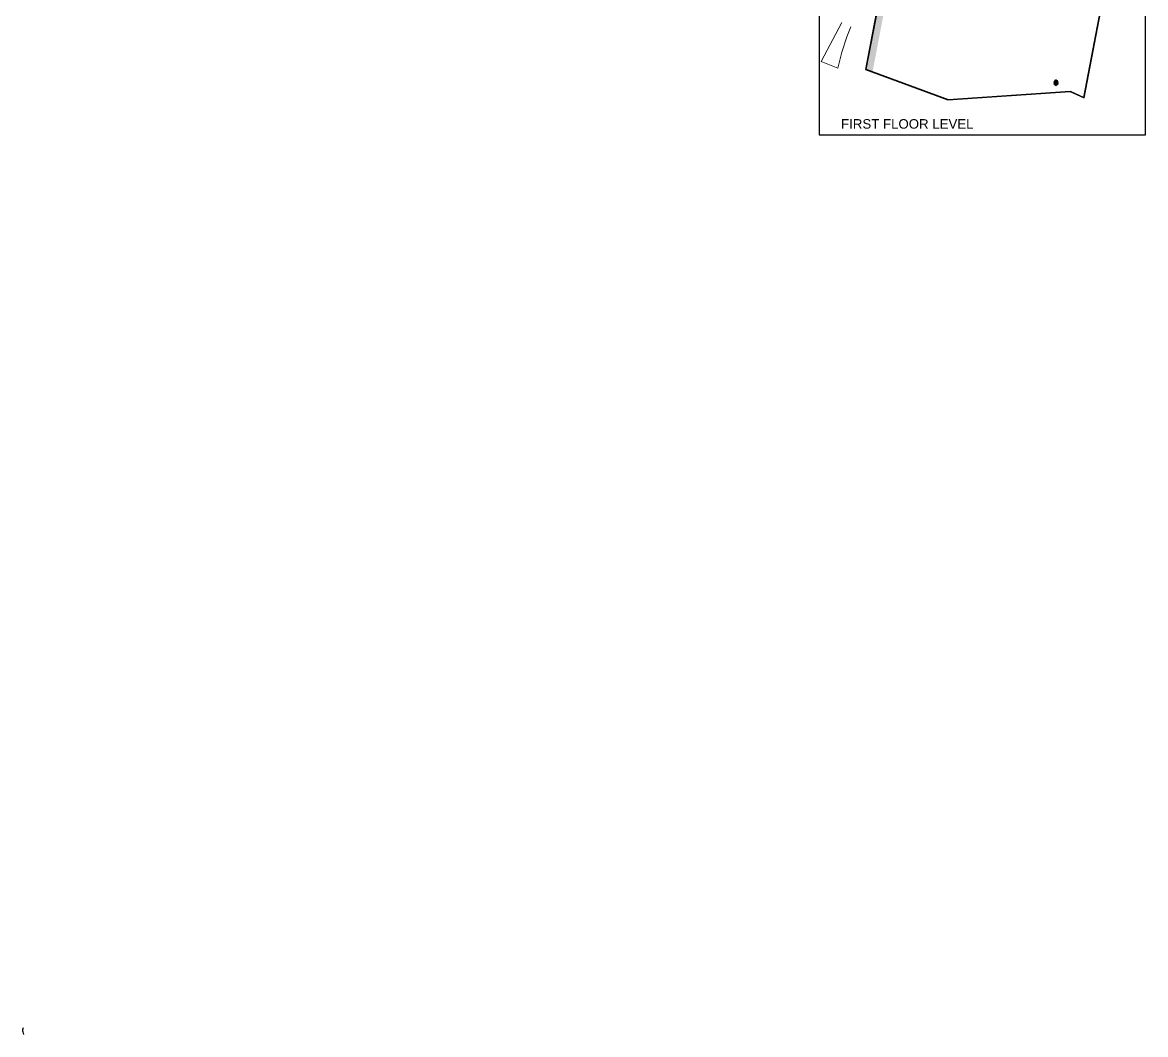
# Model space of a CAD drawing. Header units: millimetres. Extents: x 1667 to 847943, y 724 to 1832625.
# Drawn here: x 1787 to 693966, y 724 to 624796 of the extents above; entities that cross this region are included whole.
import ezdxf
from ezdxf.enums import TextEntityAlignment as Align

# ---------------------------------------------------------------- set-up
doc = ezdxf.new("R2010")
doc.units = ezdxf.units.MM
doc.layers.get('Defpoints').update_dxf_attribs({"color": 140})
for name, color, linetype, lineweight in [('.', 1, 'Continuous', 0), ('BRICK WALL_MOFA', 22, 'Continuous', 20), ('HATCH LIGHT_MOFA', 253, 'Continuous', 0), ('L-RCC', 212, 'Continuous', 30), ('new road', 251, 'Continuous', 15)]:
    doc.layers.add(name, color=color, linetype=linetype, lineweight=lineweight)
doc.styles.add('arial', font='arial.ttf')

# ---------------------------------------------------------------- blocks, each defined once
blk = doc.blocks.new('PATHWAY OP1 FF-flat-1')
at = {"layer": 'HATCH LIGHT_MOFA', "true_color": 0x828282, "transparency": 33554521}
h = blk.add_hatch(color=8, dxfattribs=at)
h.dxf.hatch_style = 1
edge = h.paths.add_edge_path()
edge.add_line((-1899640, -669014), (-1869306, -609208))
edge.add_line((-1869306, -609208), (-1869306, -609208))
edge.add_arc((-1856157, -617204), 15389, 79.263871, 148.695951, ccw=False)
edge.add_line((-1853290, -602084), (-1848163, -600910))
edge.add_line((-1848163, -600910), (-1849024, -597146))
edge.add_line((-1849024, -597146), (-1840870, -595280))
edge.add_arc((-1834274, -600109), 8175, 143.789617, 249.593557)
edge.add_arc((-1834208, -599860), 8432, 249.761564, 260.317616)
edge.add_line((-1835626, -608172), (-1834580, -612696))
edge.add_arc((-1833341, -615191), 2786, 116.419895, 178.63493)
edge.add_arc((-1834259, -615172), 1867, 178.541557, 247.684198)
edge.add_arc((-1836226, -620153), 3488, 32.552245, 68.868941, ccw=False)
edge.add_arc((-1831470, -617079), 2175, 213.412535, 298.167224)
edge.add_line((-1830443, -618996), (-1827943, -618119))
edge.add_line((-1827943, -618119), (-1827876, -618409))
edge.add_line((-1827876, -618409), (-1825615, -628284))
edge.add_line((-1825615, -628284), (-1825615, -628284))
edge.add_line((-1825615, -628284), (-1825615, -628285))
edge.add_line((-1825615, -628285), (-1838419, -631219))
edge.add_arc((-1856536, -629607), 18189, 354.914531, 384.118288)
edge.add_arc((-1880874, -638894), 44221, 22.215191, 41.035265)
edge.add_arc((-1858248, -621161), 15583, 46.479286, 54.668102)
edge.add_line((-1849236, -608448), (-1849212, -608427))
edge.add_line((-1849212, -608427), (-1849434, -608310))
edge.add_arc((-1858248, -621161), 15583, 55.554749, 71.858587)
edge.add_arc((-1855808, -617172), 11085, 77.430694, 151.005692)
edge.add_line((-1865504, -611799), (-1865504, -611799))
edge.add_arc((-24526252, 10872382), 25404643, 332.9763931, 333.1246843, ccw=False)
edge.add_line((-1895302, -670410), (-1906926, -731258))
edge.add_line((-1906926, -731258), (-1911230, -729672))
edge.add_line((-1911230, -729672), (-1899640, -669014))
at = {"layer": 'BRICK WALL_MOFA'}
blk.add_lwpolyline([(-1863605, -597968), (-1899641, -669014), (-1911230, -729672), (-1860420, -748391), (-1785147, -743224), (-1776552, -747208), (-1742527, -569656), (-1767607, -563539), (-1856460, -583881)], close=True, dxfattribs=at)
blk.add_lwpolyline([(-1863605, -597968), (-1899641, -669014), (-1911230, -729672), (-1860420, -748391), (-1785147, -743224), (-1776552, -747208), (-1742527, -569656), (-1767607, -563539), (-1856460, -583881)], close=True, dxfattribs=at)
at = {"layer": 'Defpoints'}
blk.add_lwpolyline([(-1738646, -555934), (-1939762, -555934), (-1939762, -770018), (-1738646, -770018)], close=True, dxfattribs=at)
for centre, radius, start, end in [((-2427826, -1322181, 0), 3000, 148.906469, 197.427406), ((-2405972, -1315631, 0), 25815, 196.770879, 200.623259)]:
    blk.add_arc(centre, radius, start, end, dxfattribs=at)
at = {"layer": 'L-RCC'}
for points in [[(-1864961, -600642), (-1899641, -669014), (-1911230, -729672), (-1860420, -748391), (-1785147, -743224), (-1776552, -747208), (-1742527, -569656), (-1767607, -563540), (-1853384, -583177), (-1853333, -583402), (-1850855, -582834)], [(-1897643, -665584), (-1899421, -669089), (-1910968, -729524), (-1860386, -748158), (-1785104, -742991), (-1776722, -746875), (-1742794, -569828), (-1767609, -563776), (-1850855, -582834)]]:
    blk.add_lwpolyline(points, dxfattribs=at)
blk = doc.blocks.new('TREE2-flat-8')
at = {"color": 85}
blk.add_lwpolyline([(28, 1745), (168, 1724), (312, 1681), (472, 1622), (333, 1622), (312, 1601), (312, 1580), (536, 1558), (515, 1558), (494, 1542), (494, 1478), (756, 1478), (718, 1376), (739, 1355), (777, 1355), (777, 1317), (756, 1296), (841, 1275), (1002, 1254), (1002, 1173), (879, 1152), (960, 1114), (942, 1093), (1061, 991), (942, 949), (942, 932), (1023, 911), (1044, 911), (1061, 889), (981, 889), (960, 911), (942, 830), (921, 809), (1023, 767), (1061, 729), (981, 707), (1044, 627), (1125, 606), (1146, 585), (1205, 585), (1163, 542), (1226, 483), (1146, 504), (1146, 441), (1125, 402), (1146, 322), (1103, 237), (1205, 220), (1205, 259), (1247, 220), (1307, 220), (1247, 220), (1205, 178), (1205, 34), (1285, -25), (1307, -4), (1328, -25), (1146, -4), (1146, -85), (1184, -85), (1162, -148), (1226, -186), (1162, -250), (1226, -288), (1184, -330), (1205, -411), (1162, -411), (1146, -389), (1125, -474), (1103, -474), (1082, -453), (1044, -491), (1103, -555), (1184, -555), (1205, -576), (1205, -635), (1146, -656), (1125, -677), (1125, -715), (1184, -715), (1162, -779), (1146, -796), (1226, -838), (1205, -880), (1103, -859), (1103, -961), (1023, -919), (1002, -919), (960, -961), (1061, -1084), (1082, -1063), (1103, -1084), (900, -1122), (879, -1143), (879, -1084), (820, -1084), (777, -1042), (739, -1042), (820, -1202), (676, -1164), (654, -1143), (638, -1164), (697, -1245), (697, -1304), (616, -1287), (574, -1367), (311, -1304), (189, -1406), (-218, -1427), (-341, -1325), (-400, -1346), (-379, -1325), (-421, -1287), (-544, -1367), (-565, -1346), (-667, -1389), (-705, -1367), (-785, -1304), (-807, -1325), (-785, -1224), (-870, -1202), (-849, -1143), (-785, -1084), (-807, -1063), (-908, -1122), (-908, -1101), (-929, -1084), (-951, -1101), (-951, -1164), (-1073, -1063), (-1111, -1063), (-1010, -940), (-1154, -961), (-1175, -982), (-1133, -880), (-1294, -880), (-1315, -859), (-1256, -838), (-1234, -838), (-1234, -736), (-1213, -758), (-1192, -736), (-1192, -694), (-1277, -635), (-1277, -614), (-1213, -554), (-1192, -554), (-1090, -533), (-1052, -491), (-1192, -474), (-1192, -432), (-1256, -432), (-1234, -411), (-1234, -372), (-1315, -309), (-1256, -288), (-1234, -271), (-1234, -249), (-1256, -228), (-1111, -67), (-1213, -4), (-1378, -4), (-1357, -4), (-1336, 17), (-1395, 136), (-1395, 157), (-1315, 178), (-1336, 199), (-1277, 237), (-1234, 199), (-1213, 221), (-1154, 237), (-1192, 360), (-1154, 424), (-1175, 441), (-1192, 441), (-1175, 483), (-1277, 504), (-1294, 525), (-1277, 504), (-1234, 542), (-1277, 585), (-1133, 606), (-1111, 627), (-989, 627), (-929, 665), (-1052, 707), (-1133, 729), (-989, 809), (-1031, 847), (-1010, 868), (-1010, 889), (-1133, 889), (-1010, 932), (-1090, 991), (-1111, 991), (-1031, 1033), (-972, 1173), (-1073, 1173), (-1073, 1254), (-785, 1275), (-849, 1338), (-785, 1377), (-828, 1478), (-646, 1499), (-624, 1580), (-544, 1558), (-480, 1643), (-464, 1643), (-260, 1702), (-239, 1724), (-175, 1724), (-137, 1762), (28, 1762), (28, 1745), (28, 1745)], dxfattribs=at)
at = {"color": 63}
for points in [[(-1287, 35), (-1227, 78), (-1206, 99), (-1206, 19), (-1083, -24), (-1003, 19), (-1003, 57), (-982, 57), (-960, 35), (-960, -2), (-982, -2), (-1003, -24), (-859, -66), (-880, -83), (-960, -45), (-1041, -66), (-1083, -104), (-1062, -125), (-1164, -168), (-1126, -83), (-1104, -104), (-1062, -66), (-1227, -2), (-1227, 35), (-1244, 57), (-1329, -24), (-1388, -2), (-1367, -24), (-1308, 35), (-1388, 99), (-1346, 99), (-1287, 35), (-1287, 35)], [(-1062, 383), (-1024, 260), (-939, 260), (-939, 201), (-1104, 222), (-1126, 239), (-1164, 179), (-1206, 201), (-1308, 158), (-1308, 179), (-1329, 201), (-1265, 239), (-1227, 201), (-1206, 222), (-1104, 281), (-1062, 323), (-1104, 362), (-1142, 362), (-1164, 341), (-1164, 302), (-1185, 362), (-1142, 442), (-1062, 404), (-1062, 383), (-1062, 383)], [(-821, 1014), (-698, 1094), (-698, 1073), (-617, 1073), (-617, 1035), (-800, 1035), (-821, 1014), (-677, 971), (-655, 993), (-736, 933), (-821, 933), (-936, 994), (-859, 832), (-837, 810), (-800, 870), (-800, 832), (-736, 810), (-719, 747), (-887, 698), (-859, 607), (-821, 586), (-757, 586), (-698, 709), (-719, 688), (-677, 628), (-736, 607), (-757, 586), (-901, 607), (-939, 544), (-1049, 577), (-1164, 484), (-1206, 425), (-1164, 484), (-1265, 506), (-1287, 527), (-1265, 506), (-1227, 544), (-1265, 586), (-1142, 586), (-1104, 645), (-1062, 607), (-1041, 628), (-1041, 645), (-1003, 607), (-922, 666), (-1041, 709), (-982, 709), (-960, 730), (-1024, 768), (-1083, 730), (-1126, 730), (-982, 810), (-1024, 849), (-1003, 891), (-1003, 950), (-1041, 971), (-1083, 1014), (-1062, 993), (-1003, 1115), (-859, 1052), (-821, 1014), (-821, 1014)], [(-1083, 158), (-1104, 57), (-1104, 35), (-1143, 35), (-1164, 120), (-1143, 99), (-1104, 158), (-1041, 158), (-1083, 158), (-1083, 158)], [(-698, 1196), (-617, 1175), (-596, 1153), (-677, 1175), (-677, 1137), (-736, 1196), (-757, 1175), (-757, 1153), (-859, 1217), (-901, 1175), (-922, 1196), (-960, 1137), (-939, 1153), (-982, 1175), (-1062, 1175), (-1062, 1255), (-1041, 1276), (-1062, 1255), (-1062, 1238), (-960, 1238), (-982, 1238), (-1024, 1196), (-1003, 1175), (-960, 1175), (-901, 1255), (-778, 1255), (-778, 1297), (-800, 1319), (-837, 1319), (-837, 1357), (-778, 1340), (-821, 1479), (-736, 1340), (-698, 1196), (-698, 1196)], [(-1024, 425), (-901, 425), (-1024, 425), (-1024, 425)], [(-738, 275), (-700, 275), (-700, 241), (-902, 256), (-940, 313), (-848, 256), (-738, 275), (-738, 275)], [(-817, 98), (-850, 98), (-835, 113), (-868, 150), (-906, 150), (-887, 168), (-817, 131), (-817, 98), (-817, 98)], [(-745, 490), (-782, 516), (-673, 533), (-745, 490), (-745, 490)], [(-534, 1319), (-623, 1230), (-558, 1342), (-669, 1407), (-758, 1430), (-623, 1407), (-534, 1319), (-534, 1319)], [(-733, 139), (-660, 212), (-641, 196), (-733, 139), (-733, 139)], [(-37, 1743), (-14, 1724), (61, 1794), (132, 1698), (61, 1794), (28, 1728), (72, 1651), (53, 1628), (30, 1707), (-113, 1677), (-67, 1639), (-8, 1644), (-104, 1576), (-203, 1547), (-219, 1482), (-218, 1465), (-117, 1473), (-73, 1456), (-50, 1436), (-35, 1459), (-88, 1391), (-170, 1405), (-259, 1500), (-225, 1545), (-266, 1580), (-286, 1561), (-369, 1592), (-390, 1591), (-429, 1549), (-381, 1489), (-347, 1535), (-381, 1489), (-404, 1509), (-447, 1505), (-392, 1612), (-418, 1669), (-439, 1667), (-544, 1454), (-546, 1475), (-687, 1485), (-651, 1509), (-670, 1529), (-671, 1546), (-555, 1577), (-535, 1600), (-532, 1557), (-509, 1542), (-470, 1584), (-472, 1605), (-495, 1624), (-398, 1692), (-297, 1700), (-294, 1662), (-313, 1639), (-228, 1583), (-205, 1568), (-186, 1586), (-191, 1650), (-214, 1669), (-256, 1665), (-240, 1726), (-173, 1690), (-156, 1691), (-118, 1737), (-116, 1716), (-93, 1696), (-63, 1800), (-21, 1804), (-37, 1743), (-37, 1743)], [(-543, 927), (-614, 912), (-614, 856), (-666, 838), (-685, 927), (-685, 894), (-543, 927), (-543, 927)], [(-627, -1), (-661, 34), (-570, 72), (-517, 34), (-627, -1), (-627, -1)], [(-564, 464), (-650, 407), (-621, 437), (-635, 449), (-579, 464), (-621, 494), (-621, 509), (-466, 494), (-564, 464), (-564, 464)], [(-523, 898), (-565, 838), (-565, 817), (-544, 796), (-442, 877), (-421, 855), (-400, 877), (-400, 919), (-362, 877), (-442, 838), (-400, 775), (-400, 754), (-442, 716), (-442, 754), (-421, 775), (-480, 796), (-544, 796), (-544, 737), (-645, 796), (-624, 775), (-544, 898), (-565, 898), (-565, 1020), (-544, 1020), (-544, 919), (-523, 898), (-523, 898)], [(-283, 1231), (-283, 1245), (-347, 1231), (-381, 1262), (-364, 1245), (-330, 1245), (-317, 1262), (-364, 1296), (-463, 1262), (-625, 1231), (-574, 1245), (-561, 1296), (-527, 1245), (-510, 1262), (-510, 1296), (-463, 1262), (-364, 1313), (-317, 1262), (-283, 1326), (-249, 1231), (-283, 1231), (-283, 1231)], [(-446, 1103), (-473, 1130), (-401, 1160), (-359, 1130), (-446, 1103), (-446, 1103)], [(-446, 984), (-464, 1022), (-375, 1003), (-446, 984), (-446, 984)], [(-396, 625), (-438, 579), (-461, 644), (-419, 602), (-396, 625), (-396, 625)], [(-446, 1336), (-358, 1424), (-334, 1406), (-446, 1336), (-446, 1336)], [(-355, 391), (-355, 432), (-313, 417), (-299, 432), (-340, 361), (-370, 361), (-400, 405), (-400, 432), (-370, 376), (-355, 391), (-355, 391)], [(-359, 86), (-342, 129), (-299, 27), (-359, 86), (-359, 86)], [(-187, 626), (-178, 626), (-166, 614), (-211, 592), (-211, 568), (-245, 556), (-257, 556), (-257, 535), (-268, 544), (-257, 602), (-292, 626), (-245, 614), (-235, 602), (-245, 602), (-245, 659), (-235, 659), (-235, 637), (-187, 626), (-187, 626)], [(-252, 860), (-279, 887), (-207, 916), (-165, 887), (-252, 860), (-252, 860)], [(-272, 1196), (-257, 1233), (-219, 1143), (-272, 1196), (-272, 1196)], [(-218, 3), (-199, 49), (-152, -63), (-218, 3), (-218, 3)], [(-72, 1161), (-39, 1161), (-89, 1114), (-171, 1114), (-201, 1161), (-106, 1128), (-72, 1161), (-72, 1161)], [(-138, 757), (-168, 799), (-153, 814), (-97, 799), (-138, 757), (-138, 757)], [(-105, 529), (-105, 517), (-93, 506), (-138, 484), (-162, 541), (-93, 541), (-93, 563), (-81, 551), (-105, 529), (-105, 529)], [(-35, 448), (-12, 448), (-12, 427), (-138, 436), (-162, 472), (-105, 436), (-35, 448), (-35, 448)], [(-84, 270), (-117, 300), (-96, 333), (-76, 322), (-84, 270), (-84, 270)], [(-67, 1238), (-109, 1297), (-88, 1319), (-8, 1297), (-67, 1238), (-67, 1238)], [(1, 913), (39, 892), (-63, 930), (-20, 892), (1, 913), (1, 913)], [(16, 27), (-23, 4), (5, 110), (16, 27), (16, 27)], [(142, 1283), (94, 1313), (77, 1296), (77, 1266), (44, 1266), (30, 1249), (13, 1266), (61, 1266), (77, 1313), (61, 1330), (77, 1412), (159, 1330), (142, 1283), (142, 1283)], [(59, 486), (21, 512), (130, 529), (59, 486), (59, 486)], [(101, 302), (122, 281), (21, 323), (84, 281), (101, 302), (101, 302)], [(66, 599), (45, 641), (146, 620), (66, 599), (66, 599)], [(196, 1543), (238, 1501), (238, 1479), (217, 1458), (238, 1501), (179, 1543), (158, 1522), (158, 1479), (56, 1479), (56, 1543), (94, 1501), (196, 1543), (196, 1543)], [(329, 932), (276, 966), (256, 947), (256, 913), (218, 913), (203, 894), (184, 913), (237, 913), (256, 966), (237, 985), (256, 1077), (348, 985), (329, 932), (329, 932)], [(297, 1399), (281, 1378), (399, 1319), (281, 1340), (281, 1357), (196, 1357), (238, 1399), (319, 1399), (340, 1442), (361, 1420), (297, 1399), (297, 1399)], [(238, 1661), (297, 1623), (217, 1644), (217, 1683), (259, 1683), (238, 1661), (238, 1661)], [(285, 1156), (264, 1177), (247, 1156), (264, 1156), (264, 1135), (247, 1135), (225, 1177), (285, 1156), (285, 1156)], [(460, 1527), (439, 1570), (540, 1549), (460, 1527), (460, 1527)], [(744, 1240), (690, 1274), (671, 1255), (671, 1221), (633, 1221), (618, 1202), (599, 1221), (652, 1221), (671, 1274), (652, 1293), (671, 1385), (763, 1293), (744, 1240), (744, 1240)], [(757, 1412), (677, 1412), (719, 1475), (757, 1433), (757, 1412), (757, 1412)], [(768, 1297), (848, 1276), (768, 1297), (746, 1319), (789, 1319), (768, 1297), (768, 1297)], [(971, 1052), (1072, 992), (992, 1014), (992, 992), (1009, 971), (971, 971), (950, 832), (928, 810), (1030, 768), (1072, 730), (1030, 768), (1009, 747), (890, 810), (907, 810), (907, 848), (950, 891), (950, 933), (992, 1035), (971, 1052), (950, 1052), (928, 1035), (928, 992), (907, 1014), (890, 1014), (890, 1052), (827, 1052), (789, 1014), (907, 1094), (890, 1035), (907, 1014), (971, 1115), (928, 1137), (950, 1137), (971, 1052), (971, 1052)], [(886, 1258), (865, 1237), (865, 1215), (967, 1198), (988, 1215), (967, 1237), (1009, 1198), (1069, 1198), (1009, 1198), (967, 1156), (848, 1215), (848, 1258), (865, 1237), (886, 1258), (886, 1258)], [(950, 688), (971, 709), (1009, 666), (992, 688), (928, 645), (928, 747), (907, 730), (950, 688), (950, 688)], [(1110, 565), (1132, 586), (1132, 628), (1212, 565), (1132, 484), (1110, 543), (1030, 527), (1009, 506), (1030, 527), (992, 607), (1030, 565), (1051, 645), (1051, 628), (1110, 565), (1110, 565)], [(-554, -307), (-655, -329), (-655, -307), (-677, -286), (-698, -307), (-698, -350), (-778, -307), (-800, -329), (-800, -350), (-859, -286), (-901, -329), (-922, -307), (-939, -307), (-960, -329), (-960, -350), (-939, -371), (-1024, -371), (-1062, -430), (-1003, -451), (-939, -553), (-939, -574), (-960, -591), (-982, -612), (-1206, -612), (-1206, -591), (-1227, -574), (-1206, -553), (-1143, -591), (-1126, -532), (-1083, -532), (-1041, -489), (-1185, -472), (-1185, -430), (-1244, -430), (-1227, -409), (-1227, -371), (-1308, -307), (-1287, -307), (-1265, -286), (-1227, -371), (-1083, -430), (-1062, -388), (-960, -307), (-982, -248), (-654, -269), (-596, -185), (-533, -269), (-554, -307), (-554, -307)], [(-1143, -286), (-1104, -329), (-1227, -269), (-1227, -248), (-1244, -227), (-1206, -185), (-1143, -248), (-1083, -248), (-1062, -206), (-1024, -206), (-1003, -147), (-1041, -227), (-1143, -286), (-1143, -286)], [(-1083, -676), (-1104, -714), (-1104, -693), (-1126, -676), (-1143, -693), (-1143, -735), (-1164, -714), (-1227, -794), (-1206, -816), (-1083, -777), (-1227, -837), (-1227, -714), (-1244, -735), (-1244, -756), (-1227, -777), (-1164, -654), (-1104, -693), (-1083, -676), (-1083, -676)], [(-1148, -890), (-1169, -848), (-1068, -869), (-1148, -890), (-1148, -890)], [(-952, -950), (-1016, -1031), (-994, -972), (-994, -950), (-1075, -929), (-1054, -870), (-1075, -929), (-952, -950), (-952, -950)], [(-1021, -1067), (-1059, -1024), (-1042, -1007), (-1021, -1067), (-1021, -1067)], [(-873, -770), (-911, -728), (-894, -711), (-873, -770), (-873, -770)], [(-838, -125), (-838, -147), (-800, -185), (-719, -185), (-778, -206), (-838, -147), (-821, -83), (-757, -83), (-838, -125), (-838, -125)], [(-595, -746), (-632, -720), (-523, -703), (-595, -746), (-595, -746)], [(-452, -248), (-414, -168), (-393, -206), (-452, -248), (-452, -248)], [(-87, -543), (-14, -471), (5, -486), (-87, -543), (-87, -543)], [(75, -307), (92, -264), (134, -366), (75, -307), (75, -307)], [(358, -302), (341, -302), (358, -281), (299, -200), (358, -242), (358, -302), (358, -302)]]:
    blk.add_lwpolyline(points, dxfattribs=at)
at = {"color": 106}
for points in [[(197, 1303), (176, 1244), (235, 1223), (299, 1223), (337, 1265), (379, 1223), (278, 1223), (256, 1202), (379, 1121), (481, 1202), (523, 1202), (540, 1223), (502, 1265), (439, 1265), (439, 1303), (422, 1324), (379, 1324), (561, 1324), (582, 1303), (540, 1303), (523, 1286), (582, 1244), (604, 1265), (663, 1265), (604, 1184), (582, 1184), (561, 1083), (540, 1083), (540, 960), (625, 918), (727, 918), (727, 960), (828, 897), (845, 918), (887, 897), (887, 880), (765, 880), (765, 858), (807, 816), (765, 757), (845, 736), (807, 693), (807, 676), (866, 655), (786, 575), (887, 575), (909, 592), (909, 613), (930, 575), (845, 553), (828, 511), (765, 473), (705, 532), (642, 329), (582, 350), (582, 490), (502, 452), (481, 452), (460, 473), (523, 532), (502, 511), (540, 473), (561, 473), (582, 490), (663, 490), (684, 511), (540, 592), (337, 511), (320, 490), (337, 473), (379, 473), (379, 388), (422, 350), (502, 371), (540, 287), (523, 287), (502, 270), (502, 308), (481, 329), (439, 227), (502, 147), (523, 126), (561, 126), (561, 227), (604, 168), (625, 168), (642, 185), (642, 227), (625, 249), (663, 287), (705, 168), (727, 185), (807, 147), (845, 185), (828, 206), (786, 206), (807, 227), (744, 270), (744, 350), (727, 371), (765, 409), (744, 431), (845, 452), (828, 452), (786, 409), (807, 388), (765, 308), (765, 270), (909, 168), (1031, 126), (1031, 24), (1048, 3), (1091, 3), (1133, 105), (1112, 126), (1070, 126), (1070, 168), (1133, 105), (1150, 126), (1150, 147), (1192, 105), (1150, 105), (1112, 67), (1112, 45), (1150, 3), (1031, -18), (1031, 3), (968, 24), (968, 45), (866, 45), (828, 3), (828, 24), (807, 45), (764, -18), (845, -56), (866, -35), (845, -56), (887, -99), (930, -99), (989, -120), (887, -99), (828, -35), (764, -77), (786, -99), (764, -158), (744, -158), (663, -179), (642, -200), (663, -221), (727, -221), (523, -200), (460, -137), (379, -200), (400, -200), (422, -179), (422, -158), (337, -179), (320, -158), (299, -98), (197, -137), (218, -200), (299, -200), (218, -238), (278, -281), (337, -340), (358, -323), (358, -281), (320, -238), (379, -259), (460, -259), (460, -281), (523, -281), (502, -281), (460, -323), (523, -361), (278, -361), (256, -382), (299, -425), (439, -425), (460, -442), (400, -463), (400, -484), (460, -543), (502, -484), (502, -463), (523, -463), (523, -526), (460, -543), (358, -442), (337, -463), (358, -442), (358, -425), (337, -403), (218, -505), (197, -505), (176, -526), (218, -564), (299, -526), (358, -564), (400, -564), (481, -645), (561, -543), (540, -628), (400, -708), (256, -666), (235, -666), (235, -708), (133, -708), (133, -729), (117, -746), (218, -789), (176, -831), (235, -890), (320, -831), (320, -810), (278, -768), (422, -768), (422, -810), (439, -831), (604, -746), (727, -831), (807, -789), (764, -746), (744, -768), (705, -768), (727, -729), (727, -746), (845, -708), (930, -768), (946, -768), (968, -729), (968, -666), (866, -607), (845, -607), (866, -586), (764, -564), (930, -564), (828, -442), (786, -505), (705, -484), (705, -442), (744, -484), (764, -484), (786, -463), (727, -382), (625, -361), (582, -361), (561, -340), (684, -281), (705, -302), (684, -281), (642, -281), (625, -302), (625, -361), (642, -382), (663, -361), (663, -323), (786, -403), (807, -425), (845, -361), (744, -259), (764, -259), (786, -200), (786, -221), (807, -238), (909, -179), (989, -259), (1010, -238), (1091, -302), (1150, -302), (1171, -281), (1133, -361), (1048, -281), (946, -340), (946, -425), (909, -425), (866, -484), (968, -543), (989, -526), (930, -586), (930, -607), (1031, -628), (1091, -746), (1091, -729), (1069, -708), (1010, -768), (1133, -869), (1112, -848), (1069, -848), (1031, -890), (1069, -933), (1069, -950), (946, -912), (909, -912), (887, -933), (1010, -1051), (968, -1115), (968, -1094), (887, -1115), (807, -1034), (786, -1051), (764, -992), (642, -1013), (604, -1073), (642, -1136), (705, -1051), (764, -1174), (764, -1195), (727, -1195), (727, -1153), (684, -1115), (642, -1153), (663, -1174), (625, -1136), (582, -1174), (625, -1136), (561, -1094), (582, -1094), (625, -1051), (481, -971), (502, -950), (502, -933), (299, -992), (278, -1013), (278, -1051), (337, -1094), (422, -1013), (422, -1051), (502, -1073), (523, -1094), (502, -1073), (481, -1073), (439, -1115), (439, -1174), (481, -1195), (540, -1195), (642, -1276), (460, -1195), (439, -1216), (561, -1318), (540, -1339), (481, -1339), (502, -1339), (523, -1318), (439, -1238), (379, -1254), (337, -1216), (176, -1276), (176, -1297), (256, -1318), (197, -1377), (155, -1339), (95, -1356), (74, -1339), (74, -1318), (95, -1297), (155, -1339), (176, -1356), (197, -1254), (299, -1238), (320, -1216), (256, -1174), (235, -1195), (197, -1195), (218, -1174), (117, -1073), (117, -1174), (133, -1195), (53, -1216), (53, -1174), (-6, -1195), (-27, -1174), (-6, -1195), (15, -1174), (15, -1136), (-49, -1136), (-6, -1051), (-6, -1034), (-49, -992), (-108, -1051), (-108, -1136), (-87, -1153), (-129, -1216), (-188, -1195), (-252, -1136), (-273, -1153), (-252, -1153), (-252, -1174), (-273, -1174), (-290, -1195), (-354, -1115), (-332, -1073), (-332, -1013), (-434, -950), (-514, -950), (-476, -890), (-493, -869), (-557, -869), (-557, -950), (-595, -912), (-658, -971), (-658, -950), (-637, -933), (-658, -912), (-696, -912), (-595, -890), (-680, -831), (-696, -848), (-696, -789), (-680, -768), (-696, -746), (-819, -869), (-760, -890), (-739, -912), (-760, -933), (-942, -869), (-963, -890), (-984, -869), (-900, -848), (-883, -831), (-900, -810), (-883, -831), (-862, -831), (-840, -729), (-883, -708), (-942, -708), (-921, -768), (-1044, -768), (-1065, -789), (-1103, -746), (-1065, -789), (-1044, -746), (-1044, -687), (-942, -645), (-900, -607), (-921, -586), (-739, -645), (-718, -586), (-718, -564), (-739, -543), (-760, -543), (-781, -564), (-781, -543), (-883, -526), (-862, -505), (-942, -484), (-963, -463), (-942, -484), (-883, -323), (-862, -340), (-862, -361), (-900, -403), (-798, -425), (-781, -403), (-696, -382), (-739, -425), (-760, -425), (-781, -442), (-781, -505), (-637, -505), (-637, -442), (-616, -463), (-557, -463), (-578, -463), (-595, -484), (-536, -543), (-455, -463), (-455, -442), (-514, -425), (-514, -403), (-493, -382), (-536, -340), (-595, -425), (-595, -403), (-637, -361), (-514, -340), (-434, -259), (-413, -281), (-375, -238), (-413, -137), (-434, -120), (-493, -221), (-493, -179), (-557, -120), (-578, -179), (-557, -98), (-455, -137), (-434, -120), (-434, -77), (-455, -56), (-434, -77), (-391, -77), (-413, -77), (-434, -98), (-273, -120), (-252, -137), (-150, 24), (-150, 185), (-129, 185), (-49, 206), (-27, 287), (53, 249), (74, 270), (74, 227), (15, 185), (95, 168), (95, 83), (74, 105), (53, 168), (32, 168), (15, 185), (-27, 126), (-49, 105), (-27, 67), (-27, 24), (-49, 3), (-108, 45), (-171, -18), (-108, -56), (-87, -56), (-70, -35), (-87, -56), (-129, -98), (-70, -158), (-49, -137), (-70, -137), (-70, -120), (-49, -120), (-49, -200), (-129, -137), (-188, -158), (-188, -137), (-210, -120), (-231, -120), (-231, -221), (-188, -259), (-150, -200), (-150, -238), (-171, -259), (-188, -259), (-231, -221), (-332, -323), (-354, -302), (-476, -361), (-514, -403), (-332, -442), (-311, -403), (-311, -425), (-290, -442), (-252, -403), (-273, -425), (-252, -442), (-231, -442), (-188, -403), (-150, -463), (-210, -425), (-252, -463), (-311, -484), (-332, -505), (-311, -526), (-273, -526), (-332, -564), (-391, -543), (-332, -505), (-332, -463), (-493, -505), (-514, -526), (-514, -564), (-413, -586), (-557, -543), (-696, -564), (-696, -687), (-739, -645), (-819, -645), (-819, -746), (-595, -746), (-514, -831), (-493, -810), (-493, -768), (-476, -789), (-375, -746), (-455, -687), (-493, -687), (-514, -708), (-557, -666), (-557, -628), (-536, -607), (-557, -628), (-557, -666), (-536, -687), (-514, -687), (-476, -645), (-375, -729), (-252, -708), (-252, -628), (-210, -628), (-188, -645), (-171, -645), (-171, -526), (-150, -543), (-87, -425), (-49, -505), (-70, -484), (-87, -543), (-108, -543), (-129, -564), (-129, -586), (-49, -586), (32, -484), (15, -463), (-6, -463), (74, -442), (53, -382), (32, -361), (-27, -403), (-129, -361), (-87, -361), (-108, -238), (-108, -259), (-70, -259), (-70, -281), (-87, -302), (15, -340), (53, -302), (15, -238), (117, -35), (95, -18), (95, 24), (197, 45), (197, 24), (278, 45), (299, 67), (218, 168), (176, 126), (256, 206), (278, 185), (337, 185), (379, 227), (358, 249), (379, 227), (439, 287), (439, 329), (422, 350), (358, 287), (320, 287), (299, 270), (197, 287), (235, 409), (337, 409), (358, 431), (256, 490), (133, 490), (117, 473), (117, 431), (133, 409), (74, 409), (53, 431), (95, 431), (117, 490), (155, 490), (176, 511), (176, 532), (133, 575), (74, 575), (155, 575), (197, 511), (400, 553), (422, 532), (439, 532), (481, 575), (433, 690), (155, 634), (197, 634), (218, 655), (218, 714), (117, 676), (74, 795), (-6, 795), (-6, 880), (15, 858), (32, 880), (15, 858), (15, 837), (53, 795), (133, 858), (155, 837), (197, 858), (218, 816), (133, 816), (117, 795), (235, 714), (256, 714), (278, 837), (337, 897), (337, 918), (320, 939), (256, 918), (256, 939), (235, 960), (197, 960), (176, 939), (155, 918), (95, 918), (95, 981), (117, 981), (117, 939), (133, 918), (176, 960), (155, 981), (256, 939), (299, 939), (320, 960), (299, 981), (337, 918), (379, 1040), (400, 1019), (422, 1040), (422, 1083), (218, 1202), (218, 1142), (299, 1062), (320, 1062), (197, 1019), (133, 1100), (74, 1062), (95, 1040), (-129, 918), (-210, 939), (-171, 981), (-210, 1019), (-231, 998), (-273, 1019), (-311, 1062), (-311, 1100), (-273, 1019), (-252, 998), (-171, 1062), (-210, 1100), (-231, 1100), (-171, 1083), (-171, 1062), (-210, 1019), (-150, 939), (-108, 998), (15, 1040), (-27, 1083), (53, 1121), (53, 1184), (117, 1202), (133, 1202), (176, 1244), (117, 1345), (176, 1286), (197, 1303), (197, 1303)], [(-921, 452), (-1065, 431), (-984, 490), (-1001, 473), (-921, 452), (-921, 452)], [(-963, 350), (-921, 350), (-984, 329), (-1023, 287), (-1065, 372), (-984, 329), (-963, 350), (-963, 350)], [(-476, 431), (-514, 372), (-455, 372), (-413, 431), (-434, 452), (-375, 388), (-354, 409), (-375, 388), (-311, 372), (-413, 409), (-455, 372), (-434, 287), (-413, 287), (-391, 308), (-391, 287), (-311, 287), (-273, 329), (-273, 409), (-150, 350), (-188, 350), (-188, 372), (-210, 388), (-252, 350), (-210, 270), (-188, 287), (-188, 206), (-231, 249), (-210, 270), (-391, 287), (-476, 249), (-493, 308), (-514, 329), (-557, 287), (-514, 185), (-413, 168), (-493, 105), (-434, 67), (-332, 126), (-375, 168), (-332, 206), (-210, 147), (-252, 105), (-252, 83), (-273, -35), (-311, -35), (-332, 3), (-290, 45), (-290, 67), (-332, 105), (-354, 105), (-375, 83), (-493, 67), (-493, 45), (-514, 105), (-535, 83), (-578, 83), (-578, 126), (-595, 147), (-637, 83), (-616, 24), (-658, 67), (-718, 3), (-798, 45), (-840, 3), (-739, -56), (-616, -18), (-413, -18), (-391, 3), (-493, -35), (-658, -35), (-696, -77), (-696, -98), (-680, -120), (-658, -120), (-637, -98), (-696, -137), (-680, -200), (-696, -221), (-798, -137), (-781, -158), (-718, -98), (-819, -18), (-963, -18), (-942, 24), (-921, 3), (-883, 67), (-984, 84), (-963, 84), (-984, 168), (-900, 147), (-798, 185), (-658, 168), (-616, 249), (-718, 287), (-739, 308), (-760, 228), (-739, 249), (-781, 287), (-840, 270), (-819, 372), (-760, 388), (-696, 329), (-595, 372), (-557, 308), (-493, 350), (-578, 409), (-535, 452), (-514, 431), (-476, 431), (-476, 431)], [(-953, 796), (-911, 876), (-890, 796), (-953, 796), (-953, 796)], [(-883, 1142), (-921, 1100), (-819, 1163), (-819, 1121), (-883, 1142), (-883, 1142)], [(-810, 726), (-788, 705), (-708, 726), (-788, 683), (-788, 666), (-826, 747), (-869, 747), (-746, 806), (-746, 785), (-810, 726), (-810, 726)], [(-557, 998), (-535, 1019), (-493, 1019), (-514, 960), (-616, 939), (-696, 939), (-696, 1019), (-679, 1019), (-679, 998), (-557, 998), (-557, 998)], [(-658, 613), (-696, 736), (-658, 655), (-658, 613), (-658, 613)], [(-354, 757), (-332, 778), (-354, 714), (-375, 714), (-391, 736), (-434, 693), (-413, 693), (-413, 634), (-434, 634), (-434, 655), (-455, 676), (-476, 676), (-514, 634), (-476, 676), (-595, 676), (-616, 693), (-514, 714), (-493, 778), (-455, 714), (-354, 757), (-354, 757)], [(-476, 1244), (-455, 1223), (-375, 1244), (-455, 1202), (-455, 1184), (-493, 1265), (-535, 1265), (-413, 1324), (-413, 1303), (-476, 1244), (-476, 1244)], [(-70, 736), (-49, 714), (53, 736), (74, 736), (74, 693), (53, 693), (53, 714), (-86, 736), (-129, 634), (-129, 613), (-6, 655), (-27, 655), (-49, 553), (-150, 553), (-210, 511), (-311, 490), (-434, 532), (-493, 511), (-514, 511), (-514, 553), (-273, 532), (-210, 532), (-188, 553), (-188, 592), (-171, 575), (-129, 575), (-129, 655), (-188, 693), (-210, 693), (-231, 676), (-311, 655), (-332, 676), (-354, 676), (-391, 634), (-354, 592), (-391, 634), (-391, 676), (-332, 676), (-311, 655), (-273, 736), (-171, 736), (-171, 714), (-150, 693), (-86, 736), (-70, 757), (-70, 795), (-150, 816), (-150, 880), (-70, 795), (-70, 736), (-70, 736)], [(-391, 1062), (-413, 1019), (-434, 1083), (-354, 1062), (-391, 1062), (-391, 1062)], [(-311, 960), (-332, 960), (-354, 939), (-332, 918), (-273, 918), (-375, 880), (-413, 918), (-375, 981), (-375, 960), (-311, 960), (-311, 960)], [(-27, 1184), (-6, 1244), (-27, 1265), (-6, 1244), (15, 1303), (-6, 1184), (-27, 1184), (-27, 1184)], [(197, 1608), (155, 1570), (117, 1608), (235, 1591), (197, 1608), (197, 1608)], [(400, 1506), (400, 1468), (379, 1447), (481, 1426), (561, 1426), (582, 1447), (705, 1489), (727, 1468), (642, 1426), (642, 1324), (604, 1367), (561, 1367), (582, 1388), (582, 1404), (320, 1447), (256, 1404), (155, 1426), (337, 1468), (358, 1447), (379, 1447), (400, 1468), (379, 1549), (460, 1527), (400, 1506), (400, 1506)], [(278, 1527), (256, 1506), (197, 1549), (256, 1506), (278, 1527), (278, 1527)], [(930, 329), (866, 329), (845, 350), (866, 329), (887, 329), (909, 431), (909, 350), (930, 329), (930, 329)], [(-1003, -147), (-982, -168), (-901, -147), (-982, -189), (-982, -206), (-1020, -125), (-1062, -125), (-939, -66), (-939, -87), (-1003, -147), (-1003, -147)], [(-637, -1073), (-616, -1094), (-658, -1174), (-616, -1216), (-557, -1136), (-578, -1051), (-493, -1094), (-375, -1051), (-476, -1094), (-413, -1136), (-354, -1195), (-413, -1216), (-413, -1174), (-392, -1153), (-455, -1115), (-536, -1216), (-514, -1238), (-493, -1339), (-514, -1356), (-536, -1238), (-557, -1174), (-616, -1276), (-578, -1318), (-616, -1356), (-696, -1339), (-680, -1318), (-637, -1318), (-637, -1339), (-616, -1356), (-616, -1254), (-637, -1238), (-696, -1238), (-739, -1195), (-718, -1216), (-696, -1115), (-781, -1073), (-739, -1051), (-680, -1115), (-637, -1073), (-637, -1073)], [(-231, -1254), (-290, -1356), (-273, -1377), (-231, -1377), (-210, -1356), (-210, -1318), (-171, -1318), (-150, -1339), (-231, -1377), (-290, -1377), (-311, -1318), (-252, -1297), (-252, -1276), (-273, -1254), (-332, -1254), (-375, -1339), (-434, -1297), (-455, -1276), (-311, -1238), (-210, -1276), (-231, -1254), (-231, -1254)], [(32, -1276), (15, -1297), (32, -1297), (32, -1318), (15, -1318), (-27, -1356), (-108, -1318), (15, -1276), (53, -1276), (32, -1276), (32, -1276)], [(523, -708), (625, -645), (604, -708), (523, -708), (523, -708)], [(663, -645), (705, -564), (727, -645), (663, -645), (663, -645)], [(1112, -645), (1069, -628), (1133, -645), (1150, -586), (1112, -687), (1112, -645), (1112, -645)]]:
    blk.add_lwpolyline(points, dxfattribs=at)
at = {"color": 99}
for points in [[(-901, 425), (-939, 468), (-982, 510), (-1003, 489), (-1003, 527), (-901, 468), (-901, 425), (-901, 425)], [(-897, 912), (-876, 912), (-854, 997), (-736, 933), (-897, 912), (-897, 912)], [(-715, -8), (-774, -29), (-817, 13), (-795, 34), (-795, 13), (-715, -8), (-715, -8)], [(-259, 1500), (-382, 1563), (-259, 1542), (-259, 1500), (-259, 1500)], [(-345, 158), (-324, 260), (-303, 239), (-345, 158), (-345, 158)], [(-188, 133), (-266, 161), (-146, 168), (-180, 222), (-159, 200), (-100, 243), (-57, 200), (-188, 133), (-188, 133)], [(-19, 340), (-100, 319), (-78, 319), (-78, 302), (-100, 302), (-100, 340), (-201, 404), (-100, 421), (-121, 404), (-19, 340), (-19, 340)], [(146, 725), (44, 789), (-19, 746), (-40, 725), (-40, 687), (-57, 709), (-142, 687), (-142, 709), (-40, 725), (-57, 746), (2, 810), (256, 810), (146, 725), (146, 725)], [(-100, 950), (44, 992), (61, 1013), (44, 929), (-100, 950), (-100, 950)], [(83, 1073), (23, 1051), (-19, 1094), (2, 1115), (2, 1094), (83, 1073), (83, 1073)], [(249, 274), (299, 232), (337, 185), (193, 168), (176, 185), (155, 185), (94, 191), (52, 309), (193, 227), (249, 274), (249, 274)], [(489, -15), (335, 40), (272, -2), (251, -24), (251, -62), (234, -41), (149, -62), (149, -41), (251, -24), (234, -2), (293, 61), (652, 62), (489, -15), (489, -15)], [(349, 1174), (256, 1202), (451, 1234), (430, 1195), (349, 1174), (349, 1174)], [(451, 869), (366, 869), (328, 827), (307, 848), (366, 912), (409, 912), (451, 869), (451, 869)], [(482, 386), (381, 445), (398, 445), (440, 466), (567, 415), (482, 386), (482, 386)], [(451, 1051), (451, 1094), (430, 1115), (409, 1094), (409, 1051), (388, 1073), (451, 1153), (489, 1115), (451, 1051), (451, 1051)], [(496, 105), (458, 147), (416, 189), (395, 168), (395, 206), (496, 147), (496, 105), (496, 105)], [(531, 746), (409, 810), (531, 789), (531, 746), (531, 746)], [(671, 260), (475, 274), (607, 316), (751, 373), (654, 361), (673, 287), (671, 260), (671, 260)], [(898, -18), (923, -43), (898, -69), (1000, -165), (898, -216), (949, -165), (853, -94), (776, -94), (776, 28), (512, -69), (532, -43), (532, -18), (512, 8), (558, -18), (654, -18), (680, 8), (680, 53), (898, 28), (974, 104), (1000, 79), (898, -18), (898, -18)], [(531, 1030), (680, 1079), (591, 992), (531, 1030), (531, 1030)], [(671, 810), (713, 709), (671, 709), (633, 666), (591, 725), (612, 848), (612, 827), (633, 810), (671, 848), (654, 890), (756, 890), (671, 810), (671, 810)], [(713, 484), (756, 441), (815, 463), (858, 319), (938, 340), (976, 463), (997, 522), (997, 484), (1120, 505), (1141, 522), (1141, 484), (976, 404), (997, 302), (917, 319), (794, 239), (836, 179), (836, 158), (756, 200), (735, 200), (735, 302), (756, 302), (756, 281), (815, 281), (836, 302), (773, 404), (713, 382), (692, 382), (654, 505), (612, 505), (633, 522), (713, 522), (713, 484), (713, 484)], [(962, 514), (794, 607), (856, 521), (962, 514), (962, 514)], [(844, 1178), (844, 1199), (945, 1156), (844, 1178), (844, 1178)], [(928, 992), (950, 992), (950, 950), (928, 950), (848, 1014), (907, 992), (928, 992), (928, 992)], [(951, 232), (1089, 182), (909, 168), (887, 189), (887, 249), (930, 211), (951, 232), (951, 232)], [(1227, 209), (1039, 250), (1123, 186), (1227, 209), (1227, 209)], [(1146, -4), (1039, 14), (1118, -61), (1141, 35), (1280, -8), (1146, -4), (1146, -4)], [(-939, -553), (-977, -511), (-1020, -468), (-1041, -489), (-1041, -451), (-939, -511), (-939, -553), (-939, -553)], [(-706, -943), (-625, -981), (-604, -981), (-562, -943), (-562, -960), (-443, -981), (-524, -1002), (-668, -1024), (-708, -986), (-767, -1046), (-829, -981), (-850, -1002), (-850, -1044), (-909, -981), (-888, -921), (-850, -960), (-706, -943), (-706, -943)], [(-783, -1110), (-708, -1203), (-634, -1183), (-607, -1170), (-595, -1134), (-586, -1159), (-499, -1166), (-505, -1187), (-607, -1170), (-598, -1196), (-674, -1237), (-840, -1158), (-783, -1110), (-783, -1110)], [(-521, -664), (-623, -600), (-686, -643), (-707, -664), (-707, -702), (-724, -681), (-809, -702), (-809, -681), (-707, -664), (-724, -643), (-665, -579), (-330, -601), (-521, -664), (-521, -664)], [(-791, -483), (-646, -440), (-612, -398), (-682, -509), (-791, -483), (-791, -483)], [(-195, -1261), (-356, -1304), (-356, -1283), (-377, -1261), (-415, -1325), (-398, -1346), (-335, -1346), (-398, -1346), (-436, -1406), (-478, -1406), (-415, -1304), (-415, -1283), (-682, -1261), (-356, -1261), (-335, -1283), (-254, -1224), (-195, -1245), (-195, -1261), (-195, -1261)], [(75, -307), (75, -332), (-21, -352), (-21, -332), (-47, -307), (-93, -352), (-118, -332), (-169, -332), (-291, -307), (-311, -332), (-311, -378), (-412, -378), (-433, -352), (-509, -454), (-580, -428), (-580, -378), (-433, -307), (-387, -378), (-336, -307), (-215, -307), (-143, -256), (-67, -307), (75, -307), (75, -307)], [(-506, -900), (-485, -900), (-464, -816), (-345, -879), (-506, -900), (-506, -900)], [(-201, -979), (38, -1003), (-265, -1081), (-345, -1039), (-366, -1161), (-447, -1225), (-366, -1123), (-366, -1102), (-404, -1060), (-447, -1102), (-468, -1102), (-468, -1039), (-404, -1039), (-404, -958), (-265, -979), (-184, -937), (-184, -958), (-201, -979), (-201, -979)], [(-244, -24), (-303, -105), (-362, -66), (-383, -88), (-345, -24), (-159, -45), (-244, -24), (-244, -24)], [(-107, -679), (-10, -724), (15, -724), (66, -679), (145, -710), (345, -730), (111, -750), (-36, -724), (-107, -679), (-178, -750), (-254, -724), (-280, -750), (-280, -801), (-351, -724), (-326, -653), (-280, -699), (-107, -679), (-107, -679)], [(-180, -554), (-315, -566), (-180, -494), (-121, -511), (-180, -554), (-180, -554)], [(-82, -1335), (-33, -1377), (5, -1424), (-139, -1441), (-156, -1424), (-177, -1424), (-238, -1418), (-280, -1300), (-139, -1382), (-82, -1335), (-82, -1335)], [(220, -903), (118, -840), (82, -898), (-8, -874), (34, -941), (11, -942), (-68, -941), (-245, -827), (34, -903), (-14, -821), (76, -818), (390, -827), (220, -903), (220, -903)], [(-142, -1142), (-159, -1163), (-159, -1206), (-100, -1222), (-180, -1244), (-201, -1265), (-244, -1184), (-180, -1121), (-121, -1163), (-142, -1142), (-142, -1142)], [(-38, -1350), (-182, -1286), (-139, -1248), (-97, -1248), (-38, -1350), (-38, -1350)], [(-19, -206), (-57, -249), (-40, -227), (-78, -147), (-100, -126), (-40, -105), (-78, -147), (-19, -206), (-19, -206)], [(184, -1184), (248, -1184), (184, -1206), (184, -1222), (163, -1244), (184, -1265), (226, -1265), (146, -1307), (104, -1265), (23, -1345), (2, -1286), (-57, -1265), (2, -1265), (23, -1244), (23, -1222), (-57, -1206), (23, -1142), (125, -1222), (184, -1184), (184, -1184)], [(563, -962), (370, -1013), (370, -987), (345, -962), (299, -1038), (319, -1064), (395, -1064), (319, -1064), (274, -1135), (222, -1135), (299, -1013), (299, -987), (-21, -962), (370, -962), (395, -987), (492, -916), (563, -942), (563, -962), (563, -962)], [(135, -547), (264, -608), (38, -643), (2, -608), (72, -529), (114, -568), (135, -547), (135, -547)], [(265, -206), (369, -305), (265, -329), (328, -410), (328, -431), (286, -431), (286, -371), (265, -350), (205, -350), (163, -410), (31, -411), (286, -308), (265, -291), (205, -291), (226, -270), (226, -227), (184, -227), (146, -206), (104, -168), (125, -126), (205, -206), (265, -206), (265, -206)], [(103, -877), (120, -941), (61, -941), (40, -920), (40, -860), (82, -898), (103, -877), (103, -877)], [(125, -1104), (125, -1083), (61, -1104), (104, -1061), (61, -1040), (125, -1061), (125, -1104), (125, -1104)], [(366, -554), (265, -554), (328, -554), (383, -495), (518, -523), (366, -554), (366, -554)], [(531, -1222), (510, -1206), (468, -1206), (451, -1222), (451, -1244), (590, -1244), (773, -1286), (735, -1324), (612, -1286), (468, -1286), (451, -1307), (451, -1324), (286, -1206), (307, -1163), (307, -1206), (531, -1222), (531, -1222)], [(895, -371), (976, -392), (997, -410), (1018, -410), (1110, -368), (1018, -452), (976, -410), (976, -511), (938, -473), (895, -532), (938, -655), (959, -655), (976, -676), (1018, -634), (976, -596), (1099, -596), (1120, -575), (1099, -596), (1222, -676), (1201, -778), (1120, -676), (1018, -714), (997, -697), (938, -697), (917, -714), (938, -736), (976, -736), (997, -799), (917, -757), (874, -714), (713, -799), (713, -757), (692, -736), (531, -736), (553, -816), (510, -858), (468, -816), (510, -778), (451, -736), (409, -736), (430, -714), (531, -714), (569, -676), (633, -714), (735, -697), (836, -596), (836, -575), (729, -608), (671, -511), (654, -532), (569, -494), (433, -573), (468, -511), (510, -494), (569, -431), (633, -494), (654, -473), (735, -554), (794, -532), (836, -473), (713, -392), (553, -371), (590, -350), (773, -371), (895, -371), (895, -371)], [(684, -281), (454, -156), (638, -224), (715, -171), (788, -212), (684, -281), (684, -281)], [(538, -820), (614, -913), (688, -893), (715, -880), (727, -844), (736, -869), (823, -876), (816, -896), (715, -880), (724, -906), (648, -947), (482, -868), (538, -820), (538, -820)], [(553, -105), (569, -168), (510, -168), (489, -147), (489, -88), (531, -126), (553, -105), (553, -105)], [(836, -1019), (857, -1019), (874, -1002), (857, -1019), (895, -1062), (938, -1002), (1039, -1019), (959, -1019), (938, -1041), (938, -1083), (917, -1083), (874, -1041), (815, -1083), (874, -1163), (857, -1142), (794, -1142), (773, -1163), (773, -1184), (735, -1142), (815, -1121), (815, -1083), (756, -1019), (692, -1062), (713, -1041), (713, -1002), (633, -1019), (569, -1002), (756, -918), (735, -981), (836, -1019), (836, -1019)], [(692, -1206), (654, -1163), (612, -1121), (590, -1142), (590, -1104), (692, -1163), (692, -1206), (692, -1206)], [(917, -901), (773, -837), (815, -799), (857, -799), (917, -901), (917, -901)], [(1099, -350), (1078, -371), (1061, -291), (997, -270), (959, -227), (917, -227), (1039, -206), (997, -249), (1099, -350), (1099, -350)], [(1197, -150), (1214, -214), (1154, -214), (1096, -206), (1004, -100), (1153, -199), (1197, -150), (1197, -150)], [(1086, -876), (1103, -940), (1044, -940), (1023, -919), (1023, -859), (1065, -897), (1086, -876), (1086, -876)]]:
    blk.add_lwpolyline(points, dxfattribs=at)
at = {"color": 34}
blk.add_lwpolyline([(-45, -1575), (-24, -1601), (-6, -1828), (43, -1872), (-99, -1862), (-157, -1874), (-100, -1730), (-97, -1412), (-48, -1374), (17, -1380), (-45, -1575), (-45, -1575)], dxfattribs=at)
at = {"color": 59}
blk.add_lwpolyline([(136, -1847), (-64, -1866), (-48, -1365), (17, -1371), (50, -1759), (136, -1847), (136, -1847)], dxfattribs=at)
blk = doc.blocks.new('zw$529B-flat-1')
at = {"layer": '.'}
blk.add_blockref('TREE2-flat-8', (117435, -8180), dxfattribs=at)

msp = doc.modelspace()

# ---------------------------------------------------------------- linework, layer by layer
at = {"layer": 'BRICK WALL_MOFA', "lineweight": 5}
msp.add_line((656061.085, 578239.87), (690086.193, 755791.821), dxfattribs=at)
at = {"layer": 'BRICK WALL_MOFA'}
msp.add_lwpolyline([(534978.773, 659881.428), (533191.989, 656358.696), (521644.939, 595924.39), (572226.353, 577289.734), (647509.054, 582457.057), (655890.575, 578572.591), (689819.078, 755620.428), (684152.966, 757002.206)], dxfattribs=at)
at = {"layer": 'new road'}
for p, q in [((494023.945, 600672.981), (506849.381, 624796.246)), ((504403.304, 596679.433), (494023.945, 600672.981))]:
    msp.add_line(p, q, dxfattribs=at)
msp.add_arc((655047.792, 564170.829), 154112.203, 157.90407138, 167.822489047, dxfattribs=at)

# ---------------------------------------------------------------- block references
at = {"layer": '.'}
msp.add_blockref('zw$529B-flat-1', (521383.102, 595775.339), dxfattribs=at)
msp.add_blockref('PATHWAY OP1 FF-flat-1', (2432612.794, 1325447.618))

# ---------------------------------------------------------------- texts
at = {"layer": 'Defpoints', "style": 'arial'}
msp.add_text('FIRST FLOOR LEVEL', height=5842.04525, dxfattribs=at).set_placement((547131.217, 562243.33), align=Align.MIDDLE_CENTER)

doc.saveas('drawing.dxf')
